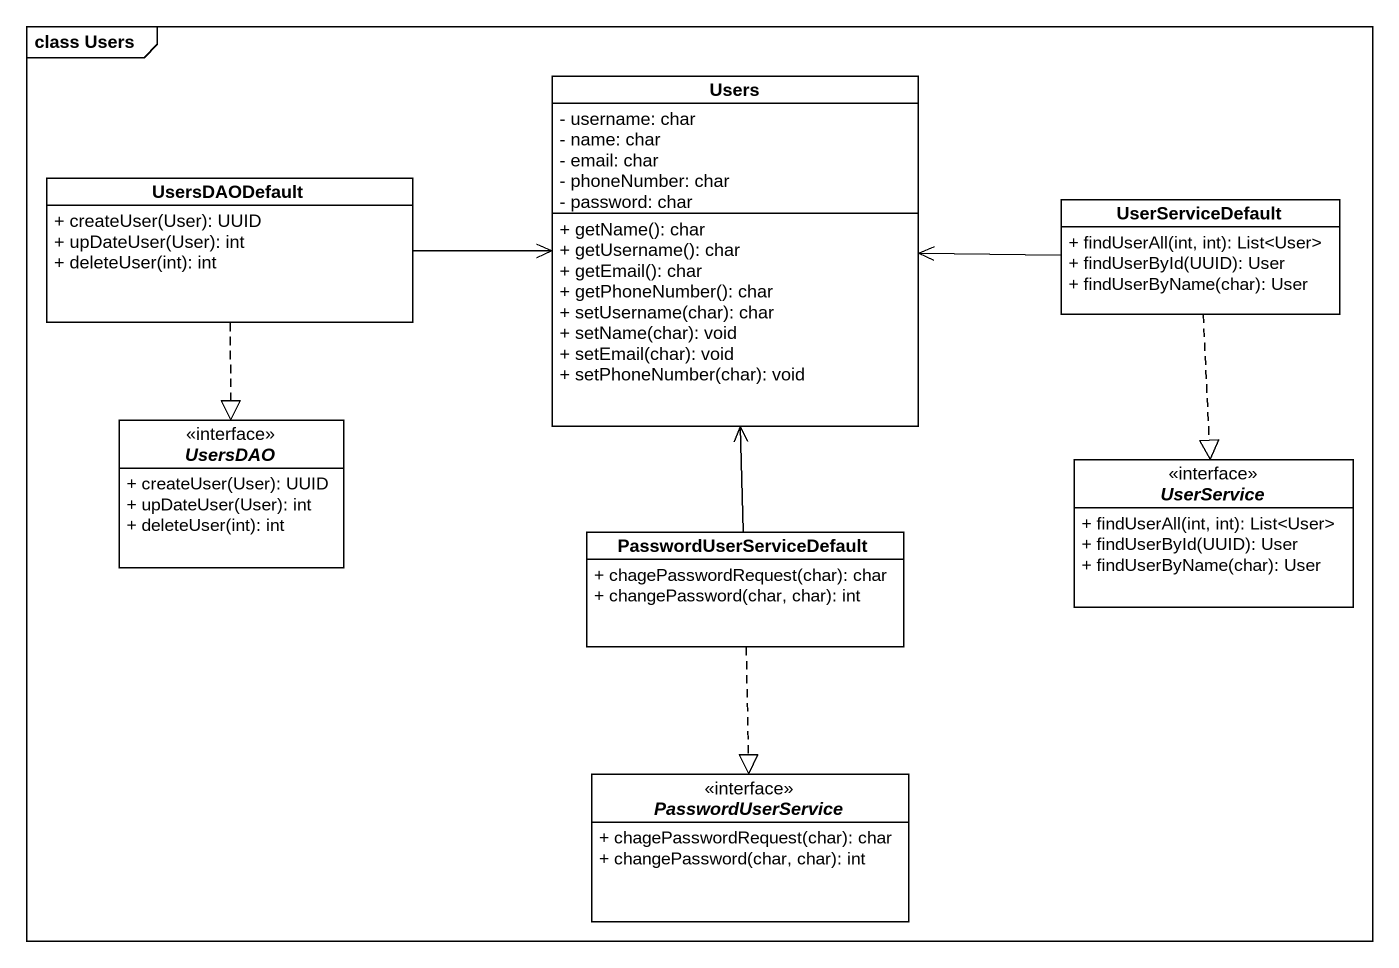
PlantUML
@startuml
mainframe class Users
hide circle
hide empty members
skinparam classAttributeIconSize 0
class Users {
  - username: char
  - name: char
  - email: char
  - phoneNumber: char
  - password: char
  + getName(): char
  + getUsername(): char
  + getEmail(): char
  + getPhoneNumber(): char
  + setUsername(char): char
  + setName(char): void
  + setEmail(char): void
  + setPhoneNumber(char): void
}
class UsersDAODefault {
  + createUser(User): UUID
  + upDateUser(User): int
  + deleteUser(int): int
}
class UserServiceDefault {
  + findUserAll(int, int): List<User>
  + findUserById(UUID): User
  + findUserByName(char): User
}
interface UsersDAO {
  + createUser(User): UUID
  + upDateUser(User): int
  + deleteUser(int): int
}
interface UserService {
  + findUserAll(int, int): List<User>
  + findUserById(UUID): User
  + findUserByName(char): User
}
class PasswordUserServiceDefault {
  + chagePasswordRequest(char): char
  + changePassword(char, char): int
}
interface PasswordUserService {
  + chagePasswordRequest(char): char
  + changePassword(char, char): int
}
UsersDAODefault -right-> Users
UsersDAODefault ..|> UsersDAO
UserServiceDefault -left-> Users
UserServiceDefault ..|> UserService
PasswordUserServiceDefault -up-> Users
PasswordUserServiceDefault ..|> PasswordUserService
@enduml
